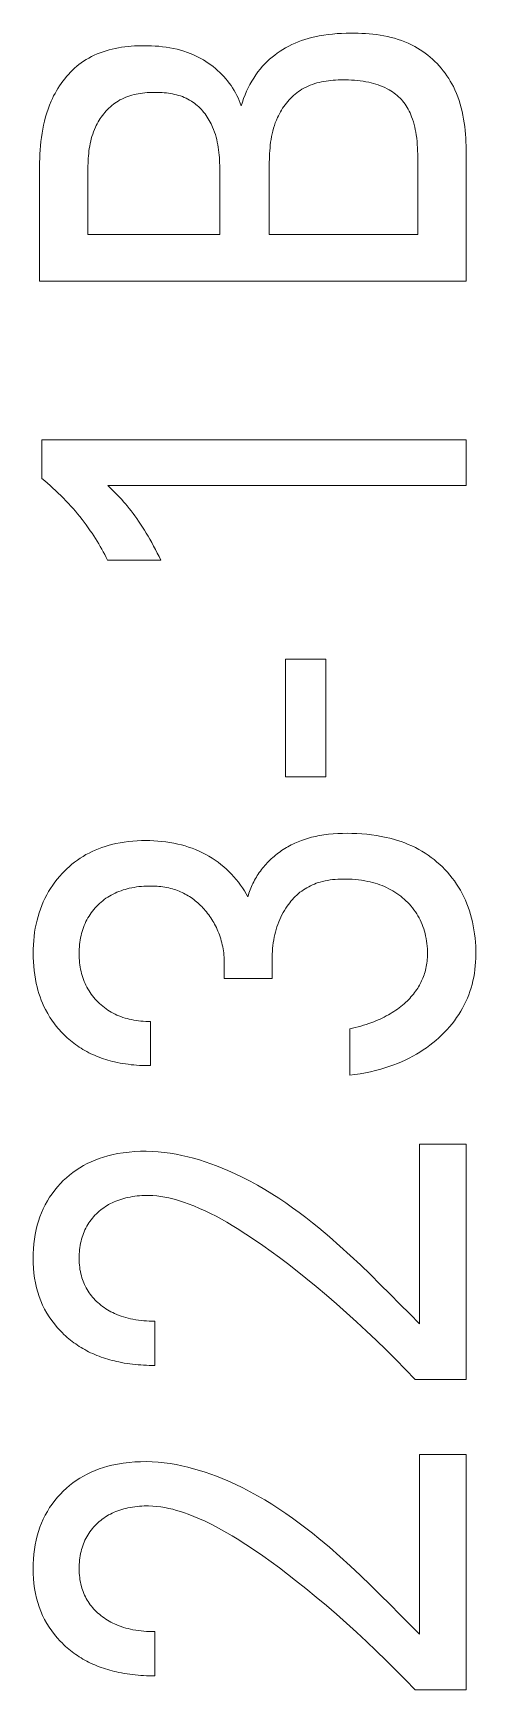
# Model space of a CAD drawing. Header units: millimetres. Extents: x 0 to 420, y 0 to 297.
# Drawn here: x 179.24 to 180.9, y 138.84 to 145.05 of the extents above; entities that cross this region are included whole.
import ezdxf

# ---------------------------------------------------------------- set-up
doc = ezdxf.new("R2010")
doc.units = ezdxf.units.MM
doc.layers.add('eProC - L2', color=41, linetype='Continuous', lineweight=20)

msp = doc.modelspace()

# ---------------------------------------------------------------- linework, layer by layer
at = {"layer": 'eProC - L2', "linetype": 'Continuous'}
for p, q in [((180.8639, 144.6038), (180.8639, 144.1239)), ((180.1257, 144.5603), (180.1257, 144.299)), ((180.6825, 144.299), (180.6825, 144.5884)), ((179.2639, 144.1239), (179.2639, 144.5385)), ((179.4453, 144.5385), (179.4453, 144.299)), ((179.9397, 144.299), (179.9397, 144.5385)), ((179.4453, 144.299), (179.9397, 144.299)), ((180.1257, 144.299), (180.6825, 144.299)), ((180.8639, 144.1239), (179.2639, 144.1239)), ((179.273, 143.3837), (179.273, 143.5288)), ((179.273, 143.5288), (180.8639, 143.5288)), ((180.8639, 143.5288), (180.8639, 143.3574)), ((180.8639, 143.3574), (179.5202, 143.3574)), ((179.7186, 143.0771), (179.519, 143.0771)), ((180.1869, 142.2642), (180.1869, 142.7051)), ((180.1869, 142.7051), (180.3377, 142.7051)), ((180.3377, 142.7051), (180.3377, 142.2642)), ((180.3377, 142.2642), (180.1869, 142.2642)), ((179.9567, 141.5068), (179.9567, 141.5639)), ((180.1359, 141.5766), (180.1359, 141.5068)), ((180.1359, 141.5068), (179.9567, 141.5068)), ((179.68, 141.3462), (179.68, 141.1802)), ((180.4273, 141.1439), (180.4273, 141.319)), ((180.6893, 140.2113), (180.6893, 140.8854)), ((180.6893, 140.8854), (180.8639, 140.8854)), ((180.8639, 140.8854), (180.8639, 140.0027)), ((179.6959, 140.2213), (179.6959, 140.0553)), ((180.8639, 140.0027), (180.6722, 140.0027)), ((180.6893, 139.0466), (180.6893, 139.7206)), ((180.6893, 139.7206), (180.8639, 139.7206)), ((180.8639, 139.7206), (180.8639, 138.8379)), ((179.6959, 139.0565), (179.6959, 138.8905)), ((180.8639, 138.8379), (180.6722, 138.8379))]:
    msp.add_line(p, q, dxfattribs=at)
for points in [[(180.8639, 144.6038), (180.8638, 144.618), (180.8635, 144.6323), (180.863, 144.6466), (180.8623, 144.6609), (180.8613, 144.6752), (180.86, 144.6895), (180.8585, 144.7038), (180.8566, 144.7181), (180.8544, 144.7322), (180.8518, 144.7463), (180.8489, 144.7603), (180.8455, 144.7742), (180.8417, 144.788), (180.8375, 144.8016), (180.8328, 144.8151), (180.8276, 144.8283), (180.822, 144.8414), (180.8158, 144.8543), (180.8103, 144.8646), (180.8045, 144.8748), (180.7983, 144.8848), (180.7918, 144.8946), (180.7849, 144.9042), (180.7778, 144.9136), (180.7704, 144.9227), (180.7626, 144.9316), (180.7546, 144.9403), (180.7463, 144.9487), (180.7377, 144.9568), (180.7289, 144.9646), (180.7199, 144.9721), (180.7106, 144.9793), (180.7011, 144.9861), (180.6914, 144.9926), (180.6815, 144.9988), (180.6714, 145.0046), (180.6592, 145.0109), (180.6469, 145.0167), (180.6343, 145.0221), (180.6215, 145.0269), (180.6085, 145.0313), (180.5954, 145.0353), (180.5821, 145.0388), (180.5687, 145.0419), (180.5551, 145.0446), (180.5415, 145.047), (180.5278, 145.049), (180.514, 145.0507), (180.5001, 145.052), (180.4862, 145.0531), (180.4724, 145.0539), (180.4585, 145.0544), (180.4446, 145.0546), (180.4307, 145.0547), (180.4137, 145.0544), (180.3968, 145.0538), (180.3799, 145.0528), (180.3631, 145.0514), (180.3464, 145.0495), (180.3298, 145.0472), (180.3132, 145.0443), (180.2968, 145.0409), (180.2841, 145.0378), (180.2714, 145.0344), (180.2589, 145.0306), (180.2465, 145.0264), (180.2342, 145.0218), (180.222, 145.0168), (180.2101, 145.0115), (180.1983, 145.0057), (180.1868, 144.9994), (180.1762, 144.9932), (180.1658, 144.9865), (180.1557, 144.9795), (180.1458, 144.9722), (180.1362, 144.9645), (180.1268, 144.9564), (180.1178, 144.9481), (180.1091, 144.9394), (180.1007, 144.9304), (180.0917, 144.9198), (180.083, 144.9089), (180.0748, 144.8976), (180.0671, 144.886), (180.0597, 144.874), (180.0528, 144.8617), (180.0463, 144.8492), (180.0403, 144.8364), (180.0345, 144.823), (180.0293, 144.8094), (180.0245, 144.7956), (180.0202, 144.7816)], [(180.0202, 144.7816), (180.0167, 144.7917), (180.0129, 144.8016), (180.0086, 144.8114), (180.004, 144.821), (179.999, 144.8305), (179.9936, 144.8398), (179.988, 144.849), (179.982, 144.8579), (179.9757, 144.8667), (179.9691, 144.8752), (179.9622, 144.8836), (179.955, 144.8916), (179.9476, 144.8995), (179.94, 144.9071), (179.9318, 144.9147), (179.9234, 144.922), (179.9148, 144.929), (179.906, 144.9357), (179.8969, 144.9421), (179.8877, 144.9482), (179.8783, 144.954), (179.8687, 144.9595), (179.8589, 144.9647), (179.849, 144.9696), (179.839, 144.9742), (179.8289, 144.9785), (179.8186, 144.9824), (179.8057, 144.9868), (179.7927, 144.9908), (179.7795, 144.9943), (179.7661, 144.9973), (179.7527, 144.9999), (179.7392, 145.002), (179.7255, 145.0038), (179.7118, 145.0052), (179.698, 145.0063), (179.6841, 145.007), (179.6702, 145.0074), (179.6562, 145.0075), (179.6442, 145.0073), (179.6321, 145.007), (179.62, 145.0064), (179.6079, 145.0056), (179.5958, 145.0045), (179.5838, 145.0031), (179.5719, 145.0015), (179.56, 144.9995), (179.5482, 144.9973), (179.5365, 144.9947), (179.5249, 144.9918), (179.5135, 144.9886), (179.5022, 144.985), (179.491, 144.9811), (179.4801, 144.9767), (179.4693, 144.972), (179.4587, 144.9669), (179.4484, 144.9613), (179.4383, 144.9554), (179.4293, 144.9496), (179.4205, 144.9434), (179.4119, 144.9369), (179.4036, 144.9301), (179.3955, 144.923), (179.3876, 144.9155), (179.3799, 144.9078), (179.3725, 144.8999), (179.3653, 144.8917), (179.3583, 144.8832), (179.3516, 144.8746), (179.3452, 144.8657), (179.339, 144.8566), (179.3331, 144.8474), (179.3274, 144.838), (179.322, 144.8284), (179.3169, 144.8188), (179.312, 144.8089), (179.3075, 144.799), (179.3014, 144.7845), (179.2958, 144.7698), (179.2909, 144.755), (179.2864, 144.74), (179.2824, 144.7249), (179.2789, 144.7097), (179.2759, 144.6943), (179.2733, 144.6789), (179.271, 144.6634), (179.2691, 144.6478), (179.2676, 144.6322), (179.2663, 144.6166), (179.2654, 144.6009), (179.2647, 144.5853), (179.2642, 144.5697), (179.264, 144.5541), (179.2639, 144.5385)], [(180.1257, 144.5603), (180.1257, 144.5709), (180.1259, 144.5815), (180.1263, 144.5922), (180.1268, 144.6028), (180.1274, 144.6135), (180.1283, 144.6242), (180.1294, 144.6348), (180.1307, 144.6454), (180.1323, 144.656), (180.1342, 144.6665), (180.1363, 144.6769), (180.1388, 144.6873), (180.1416, 144.6976), (180.1447, 144.7078), (180.1482, 144.7179), (180.152, 144.7278), (180.1563, 144.7377), (180.1597, 144.7448), (180.1633, 144.7519), (180.1672, 144.7589), (180.1712, 144.7657), (180.1755, 144.7725), (180.18, 144.7791), (180.1847, 144.7856), (180.1895, 144.7919), (180.1946, 144.7981), (180.1998, 144.804), (180.2053, 144.8098), (180.2109, 144.8154), (180.2167, 144.8208), (180.2227, 144.8259), (180.2288, 144.8309), (180.2351, 144.8355), (180.2415, 144.8399), (180.2482, 144.8441), (180.2557, 144.8484), (180.2635, 144.8524), (180.2714, 144.856), (180.2794, 144.8594), (180.2876, 144.8624), (180.296, 144.8652), (180.3044, 144.8676), (180.3129, 144.8698), (180.3216, 144.8718), (180.3303, 144.8735), (180.339, 144.8749), (180.3479, 144.8762), (180.3567, 144.8772), (180.3656, 144.878), (180.3745, 144.8787), (180.3835, 144.8791), (180.3924, 144.8794), (180.4012, 144.8796), (180.4123, 144.8796), (180.4232, 144.8793), (180.4342, 144.8788), (180.445, 144.8781), (180.4559, 144.8771), (180.4667, 144.8758), (180.4774, 144.8742), (180.4881, 144.8723), (180.4988, 144.8701), (180.5076, 144.868), (180.5164, 144.8657), (180.5251, 144.8632), (180.5337, 144.8603), (180.5423, 144.8572), (180.5507, 144.8538), (180.559, 144.8501), (180.5671, 144.8461), (180.5751, 144.8417), (180.5814, 144.8379), (180.5875, 144.8339), (180.5935, 144.8297), (180.5994, 144.8253), (180.605, 144.8206), (180.6105, 144.8158), (180.6158, 144.8107), (180.6209, 144.8054), (180.6257, 144.8), (180.6303, 144.7943), (180.6348, 144.7882), (180.639, 144.7819), (180.643, 144.7755), (180.6467, 144.7689), (180.6502, 144.7621), (180.6534, 144.7552), (180.6565, 144.7482), (180.6593, 144.7412), (180.6627, 144.7316), (180.6658, 144.722), (180.6685, 144.7122), (180.671, 144.7024), (180.6731, 144.6925), (180.675, 144.6825), (180.6767, 144.6725), (180.6783, 144.6606), (180.6797, 144.6486), (180.6807, 144.6366), (180.6815, 144.6245), (180.682, 144.6125), (180.6824, 144.6004), (180.6825, 144.5884)], [(179.4453, 144.5385), (179.4454, 144.5477), (179.4455, 144.557), (179.4458, 144.5662), (179.4462, 144.5755), (179.4467, 144.5848), (179.4474, 144.5941), (179.4483, 144.6033), (179.4494, 144.6126), (179.4507, 144.6218), (179.4522, 144.631), (179.4539, 144.6401), (179.4559, 144.6491), (179.4581, 144.6581), (179.4606, 144.667), (179.4634, 144.6759), (179.4665, 144.6846), (179.4699, 144.6932), (179.4737, 144.7018), (179.4768, 144.7084), (179.4802, 144.7149), (179.4838, 144.7213), (179.4876, 144.7276), (179.4915, 144.7338), (179.4957, 144.7399), (179.5, 144.7458), (179.5046, 144.7516), (179.5093, 144.7573), (179.5141, 144.7628), (179.5192, 144.7681), (179.5244, 144.7733), (179.5297, 144.7782), (179.5352, 144.783), (179.5409, 144.7875), (179.5467, 144.7918), (179.5526, 144.7959), (179.5587, 144.7997), (179.5657, 144.8038), (179.5728, 144.8075), (179.5801, 144.8109), (179.5875, 144.814), (179.595, 144.8169), (179.6027, 144.8194), (179.6104, 144.8218), (179.6183, 144.8238), (179.6262, 144.8256), (179.6343, 144.8272), (179.6424, 144.8286), (179.6505, 144.8297), (179.6588, 144.8306), (179.6671, 144.8314), (179.6754, 144.8319), (179.6837, 144.8322), (179.6921, 144.8324), (179.7005, 144.8324), (179.7083, 144.8323), (179.7162, 144.832), (179.7241, 144.8315), (179.7319, 144.8309), (179.7397, 144.8301), (179.7474, 144.8291), (179.7551, 144.828), (179.7628, 144.8266), (179.7703, 144.825), (179.7778, 144.8232), (179.7852, 144.8212), (179.7924, 144.8189), (179.7996, 144.8164), (179.8066, 144.8136), (179.8135, 144.8106), (179.8203, 144.8072), (179.8269, 144.8036), (179.8334, 144.7997), (179.8392, 144.7959), (179.8448, 144.7918), (179.8504, 144.7874), (179.8557, 144.7829), (179.8609, 144.7781), (179.866, 144.7731), (179.8708, 144.768), (179.8756, 144.7626), (179.8801, 144.7571), (179.8845, 144.7514), (179.8887, 144.7456), (179.8927, 144.7397), (179.8966, 144.7336), (179.9003, 144.7274), (179.9038, 144.7211), (179.9071, 144.7147), (179.9102, 144.7083), (179.9131, 144.7018), (179.9169, 144.6926), (179.9203, 144.6834), (179.9233, 144.6741), (179.926, 144.6647), (179.9285, 144.6552), (179.9306, 144.6456), (179.9325, 144.636), (179.9341, 144.6264), (179.9354, 144.6167), (179.9366, 144.6069), (179.9375, 144.5972), (179.9383, 144.5874), (179.9388, 144.5776), (179.9392, 144.5678), (179.9395, 144.558), (179.9397, 144.5482), (179.9397, 144.5385)], [(179.273, 143.3837), (179.2834, 143.3749), (179.2938, 143.366), (179.3041, 143.357), (179.3142, 143.3478), (179.3242, 143.3385), (179.3341, 143.329), (179.3439, 143.3195), (179.3535, 143.3098), (179.363, 143.2999), (179.3724, 143.2899), (179.3812, 143.2802), (179.3899, 143.2704), (179.3985, 143.2605), (179.4069, 143.2505), (179.4152, 143.2403), (179.4233, 143.23), (179.4313, 143.2196), (179.4392, 143.2091), (179.4469, 143.1985), (179.4544, 143.1877), (179.4609, 143.1781), (179.4674, 143.1683), (179.4737, 143.1585), (179.4798, 143.1486), (179.4859, 143.1386), (179.4918, 143.1286), (179.4975, 143.1184), (179.5031, 143.1082), (179.5086, 143.0979), (179.5139, 143.0875), (179.519, 143.0771)], [(179.7186, 143.0771), (179.712, 143.0903), (179.7054, 143.1035), (179.6986, 143.1167), (179.6917, 143.1297), (179.6846, 143.1428), (179.6774, 143.1557), (179.6708, 143.1672), (179.664, 143.1786), (179.6571, 143.19), (179.6501, 143.2012), (179.6428, 143.2124), (179.6354, 143.2234), (179.6287, 143.2332), (179.6218, 143.2428), (179.6147, 143.2523), (179.6076, 143.2618), (179.6002, 143.2711), (179.5927, 143.2803), (179.586, 143.2883), (179.5791, 143.2963), (179.5721, 143.3041), (179.5641, 143.3128), (179.5561, 143.3214), (179.5479, 143.3298), (179.5341, 143.3437), (179.5202, 143.3574)], [(180.0452, 141.8143), (180.0389, 141.8255), (180.0323, 141.8365), (180.0253, 141.8473), (180.0178, 141.8579), (180.01, 141.8683), (180.0018, 141.8784), (179.9932, 141.8885), (179.9842, 141.8982), (179.9749, 141.9077), (179.965, 141.9171), (179.9547, 141.9262), (179.9442, 141.9349), (179.9333, 141.9433), (179.9222, 141.9513), (179.9108, 141.9588), (179.8991, 141.966), (179.8872, 141.9727), (179.8748, 141.9792), (179.8622, 141.9851), (179.8493, 141.9907), (179.8363, 141.9957), (179.8232, 142.0004), (179.8098, 142.0046), (179.7964, 142.0084), (179.7829, 142.0117), (179.768, 142.0149), (179.753, 142.0176), (179.7379, 142.0199), (179.7228, 142.0217), (179.7076, 142.0231), (179.6924, 142.024), (179.6772, 142.0246), (179.6619, 142.0248), (179.6458, 142.0245), (179.6297, 142.0239), (179.6137, 142.0228), (179.5976, 142.0213), (179.5817, 142.0193), (179.5658, 142.0167), (179.5501, 142.0136), (179.5344, 142.0099), (179.5219, 142.0066), (179.5095, 142.0028), (179.4972, 141.9987), (179.4851, 141.9941), (179.4731, 141.9892), (179.4613, 141.9839), (179.4496, 141.9781), (179.4382, 141.972), (179.427, 141.9655), (179.4163, 141.9587), (179.4058, 141.9514), (179.3955, 141.9439), (179.3855, 141.9359), (179.3758, 141.9276), (179.3664, 141.919), (179.3572, 141.9101), (179.3484, 141.9009), (179.3399, 141.8914), (179.3306, 141.8804), (179.3218, 141.8691), (179.3135, 141.8574), (179.3055, 141.8455), (179.298, 141.8333), (179.291, 141.8208), (179.2844, 141.808), (179.2782, 141.7948), (179.2725, 141.7814), (179.2673, 141.7677), (179.2625, 141.7539), (179.2583, 141.7399), (179.2545, 141.7258), (179.2512, 141.7116), (179.2481, 141.6961), (179.2456, 141.6806), (179.2436, 141.665), (179.242, 141.6493), (179.2409, 141.6335), (179.2403, 141.6178), (179.2401, 141.602), (179.2403, 141.5857), (179.2409, 141.5694), (179.242, 141.5532), (179.2436, 141.5369), (179.2458, 141.5208), (179.2484, 141.5047), (179.2517, 141.4887), (179.2547, 141.476), (179.258, 141.4634), (179.2618, 141.4509), (179.2659, 141.4386), (179.2704, 141.4263), (179.2754, 141.4143), (179.2807, 141.4024), (179.2864, 141.3907), (179.2945, 141.3759)], [(180.3305, 142.0462), (180.3227, 142.0451), (180.315, 142.0438), (180.3073, 142.0423), (180.2996, 142.0407), (180.2919, 142.039), (180.2843, 142.0372), (180.2767, 142.0352), (180.2691, 142.033), (180.2616, 142.0307), (180.2542, 142.0282), (180.2468, 142.0256), (180.2402, 142.0231), (180.2337, 142.0204), (180.2272, 142.0177), (180.2208, 142.0148), (180.2144, 142.0117), (180.2081, 142.0086), (180.2019, 142.0053), (180.1957, 142.0019), (180.1896, 141.9983), (180.1836, 141.9947), (180.1776, 141.9909), (180.1717, 141.987), (180.1659, 141.9829), (180.1602, 141.9788), (180.1546, 141.9745), (180.1491, 141.9701), (180.1436, 141.9656), (180.1383, 141.9609), (180.133, 141.9562), (180.1278, 141.9513), (180.1228, 141.9463), (180.1181, 141.9415), (180.1135, 141.9365), (180.109, 141.9315), (180.1046, 141.9263), (180.1003, 141.9211), (180.0961, 141.9158), (180.092, 141.9104), (180.0881, 141.9049), (180.0843, 141.8993), (180.0806, 141.8936), (180.077, 141.8879), (180.0736, 141.8821), (180.0702, 141.8762), (180.0671, 141.8703), (180.064, 141.8643), (180.0611, 141.8582), (180.0584, 141.8521), (180.0558, 141.8459), (180.0534, 141.8397), (180.0511, 141.8334), (180.0489, 141.8271), (180.047, 141.8207), (180.0452, 141.8143)], [(180.4273, 141.1439), (180.4469, 141.1465), (180.4664, 141.1496), (180.4858, 141.1532), (180.5052, 141.1573), (180.5244, 141.162), (180.5435, 141.1671), (180.5624, 141.1728), (180.5774, 141.1778), (180.5922, 141.1831), (180.6069, 141.1888), (180.6214, 141.1949), (180.6357, 141.2014), (180.6499, 141.2083), (180.6638, 141.2156), (180.6775, 141.2233), (180.6903, 141.2311), (180.7029, 141.2392), (180.7152, 141.2476), (180.7272, 141.2565), (180.739, 141.2657), (180.7505, 141.2752), (180.7617, 141.2851), (180.7726, 141.2954), (180.7827, 141.3055), (180.7924, 141.3159), (180.8019, 141.3265), (180.8109, 141.3375), (180.8197, 141.3487), (180.828, 141.3603), (180.836, 141.3721), (180.8435, 141.3842), (180.8503, 141.3961), (180.8567, 141.4082), (180.8627, 141.4205), (180.8683, 141.4331), (180.8734, 141.4458), (180.8781, 141.4587), (180.8823, 141.4717), (180.886, 141.4849), (180.8894, 141.4987), (180.8922, 141.5126), (180.8946, 141.5266), (180.8966, 141.5407), (180.8981, 141.5548), (180.8992, 141.569), (180.8999, 141.5832), (180.9002, 141.5975), (180.9001, 141.6129), (180.8996, 141.6284), (180.8987, 141.6438), (180.8973, 141.6591), (180.8955, 141.6744), (180.8932, 141.6897), (180.8905, 141.7049), (180.8873, 141.7199), (180.884, 141.7337), (180.8802, 141.7473), (180.876, 141.7609), (180.8714, 141.7743), (180.8664, 141.7875), (180.861, 141.8006), (180.8551, 141.8134), (180.8488, 141.8261), (180.8421, 141.8382), (180.8351, 141.8501), (180.8276, 141.8618), (180.8198, 141.8732), (180.8115, 141.8843), (180.8029, 141.8952), (180.7939, 141.9057), (180.7845, 141.9159), (180.7748, 141.9257), (180.7648, 141.9353), (180.7544, 141.9444), (180.7437, 141.9532), (180.7328, 141.9617), (180.7215, 141.9697), (180.71, 141.9774), (180.6982, 141.9846), (180.6862, 141.9915), (180.6734, 141.9983), (180.6602, 142.0046), (180.6469, 142.0104), (180.6334, 142.0159), (180.6198, 142.0209), (180.6059, 142.0255), (180.592, 142.0297), (180.5779, 142.0334), (180.5638, 142.0368), (180.5457, 142.0406), (180.5275, 142.0438), (180.5092, 142.0464), (180.4909, 142.0485), (180.4725, 142.0501), (180.454, 142.0512), (180.4356, 142.0518), (180.4171, 142.052), (180.3997, 142.0517), (180.3823, 142.0511), (180.365, 142.05), (180.3477, 142.0484), (180.3305, 142.0462)], [(180.1359, 141.5766), (180.136, 141.5875), (180.1364, 141.5983), (180.137, 141.6092), (180.1379, 141.62), (180.139, 141.6308), (180.1405, 141.6416), (180.1422, 141.6523), (180.1441, 141.6622), (180.1462, 141.6719), (180.1486, 141.6817), (180.1513, 141.6913), (180.1543, 141.7009), (180.1575, 141.7104), (180.1611, 141.7197), (180.1648, 141.7286), (180.1687, 141.7374), (180.1729, 141.746), (180.1774, 141.7544), (180.1822, 141.7628), (180.1872, 141.7709), (180.1926, 141.7789), (180.1972, 141.7853), (180.202, 141.7916), (180.2069, 141.7977), (180.2121, 141.8036), (180.2175, 141.8094), (180.223, 141.815), (180.2287, 141.8204), (180.2347, 141.8256), (180.2407, 141.8306), (180.247, 141.8354), (180.2534, 141.8398), (180.2599, 141.844), (180.2666, 141.848), (180.2734, 141.8518), (180.2803, 141.8553), (180.2874, 141.8586), (180.2945, 141.8616), (180.3018, 141.8644), (180.3092, 141.8669), (180.3166, 141.8692), (180.3257, 141.8717), (180.335, 141.8738), (180.3443, 141.8756), (180.3537, 141.8771), (180.3632, 141.8783), (180.3727, 141.8792), (180.3822, 141.8799), (180.3917, 141.8803), (180.4012, 141.8805), (180.4131, 141.8805), (180.4249, 141.8802), (180.4367, 141.8795), (180.4484, 141.8786), (180.4602, 141.8773), (180.4719, 141.8757), (180.4835, 141.8737), (180.4951, 141.8714), (180.5042, 141.8694), (180.5132, 141.8671), (180.5222, 141.8646), (180.5311, 141.8619), (180.5399, 141.8589), (180.5486, 141.8556), (180.5572, 141.8521), (180.5657, 141.8483), (180.5741, 141.8442), (180.5818, 141.8401), (180.5894, 141.8358), (180.5969, 141.8312), (180.6042, 141.8264), (180.6113, 141.8213), (180.6183, 141.816), (180.6251, 141.8105), (180.6318, 141.8048), (180.6382, 141.7989), (180.6447, 141.7926), (180.6509, 141.786), (180.6569, 141.7793), (180.6626, 141.7724), (180.6681, 141.7653), (180.6733, 141.758), (180.6783, 141.7505), (180.683, 141.7428), (180.6873, 141.735), (180.6914, 141.727), (180.6952, 141.7188), (180.6987, 141.7105), (180.7019, 141.7021), (180.7048, 141.6936), (180.7074, 141.685), (180.7098, 141.6763), (180.712, 141.6668), (180.7139, 141.6573), (180.7155, 141.6477), (180.7168, 141.6381), (180.7177, 141.6284), (180.7184, 141.6187), (180.7187, 141.609), (180.7187, 141.5993)], [(179.68, 141.3462), (179.6711, 141.3462), (179.6622, 141.3465), (179.6532, 141.347), (179.6443, 141.3477), (179.6354, 141.3486), (179.6265, 141.3498), (179.6177, 141.3512), (179.6089, 141.3529), (179.6002, 141.3549), (179.5924, 141.3568), (179.5846, 141.359), (179.5769, 141.3614), (179.5693, 141.3641), (179.5618, 141.367), (179.5544, 141.3701), (179.5471, 141.3734), (179.5399, 141.377), (179.5329, 141.3809), (179.5262, 141.3848), (179.5197, 141.389), (179.5133, 141.3935), (179.507, 141.3981), (179.5009, 141.4029), (179.495, 141.408), (179.4892, 141.4132), (179.4836, 141.4186), (179.4782, 141.4242), (179.4729, 141.43), (179.4678, 141.436), (179.4629, 141.4421), (179.4582, 141.4483), (179.4538, 141.4547), (179.4495, 141.4613), (179.4455, 141.468), (179.4417, 141.4748), (179.4381, 141.4818), (179.4347, 141.4889), (179.4316, 141.4961), (179.4288, 141.5034), (179.4262, 141.5108), (179.4238, 141.5183), (179.4216, 141.5259), (179.4197, 141.5335), (179.418, 141.5417), (179.4165, 141.55), (179.4152, 141.5583), (179.4142, 141.5666), (179.4134, 141.575), (179.4129, 141.5834), (179.4125, 141.5918), (179.4124, 141.6002), (179.4125, 141.6088), (179.4128, 141.6174), (179.4134, 141.6259), (179.4141, 141.6345), (179.4152, 141.643), (179.4164, 141.6515), (179.4179, 141.6599), (179.4197, 141.6683), (179.4216, 141.676), (179.4238, 141.6837), (179.4261, 141.6912), (179.4288, 141.6987), (179.4316, 141.7061), (179.4347, 141.7134), (179.4381, 141.7206), (179.4417, 141.7276), (179.4455, 141.7344), (179.4495, 141.7411), (179.4537, 141.7476), (179.4582, 141.754), (179.4629, 141.7603), (179.4678, 141.7663), (179.4729, 141.7723), (179.4782, 141.778), (179.4836, 141.7835), (179.4892, 141.7888), (179.4949, 141.7939), (179.5008, 141.7989), (179.5069, 141.8036), (179.5131, 141.8081), (179.5195, 141.8124), (179.526, 141.8165), (179.5326, 141.8203), (179.5398, 141.8241), (179.547, 141.8277), (179.5544, 141.831), (179.5619, 141.834), (179.5695, 141.8368), (179.5772, 141.8394), (179.585, 141.8417), (179.5928, 141.8438), (179.6007, 141.8457), (179.6096, 141.8477), (179.6186, 141.8493), (179.6277, 141.8507), (179.6367, 141.8519), (179.6458, 141.8528), (179.6549, 141.8535), (179.6641, 141.8539), (179.6732, 141.8542), (179.6823, 141.8542)], [(179.6823, 141.8542), (179.6897, 141.8541), (179.6971, 141.8538), (179.7045, 141.8533), (179.7119, 141.8527), (179.7192, 141.852), (179.7266, 141.851), (179.7339, 141.8499), (179.7412, 141.8486), (179.7485, 141.8471), (179.7557, 141.8454), (179.7628, 141.8434), (179.7689, 141.8416), (179.775, 141.8396), (179.781, 141.8374), (179.787, 141.8351), (179.7929, 141.8326), (179.7987, 141.83), (179.8044, 141.8272), (179.8101, 141.8243), (179.8157, 141.8212), (179.8212, 141.818), (179.8267, 141.8146), (179.832, 141.8111), (179.8374, 141.8073), (179.8427, 141.8033), (179.8479, 141.7993), (179.853, 141.7951), (179.858, 141.7907), (179.8629, 141.7862), (179.8676, 141.7817), (179.8723, 141.777), (179.8768, 141.7722), (179.8813, 141.7672), (179.8856, 141.7622), (179.8898, 141.7571), (179.8941, 141.7517), (179.8983, 141.7461), (179.9024, 141.7405), (179.9063, 141.7347), (179.9101, 141.7289), (179.9138, 141.723), (179.9173, 141.717), (179.9207, 141.7109), (179.9239, 141.7048), (179.927, 141.6986), (179.9302, 141.6917), (179.9332, 141.6847), (179.9361, 141.6777), (179.9387, 141.6706), (179.9412, 141.6634), (179.9435, 141.6562), (179.9456, 141.6489), (179.9476, 141.6416), (179.9493, 141.6342), (179.9509, 141.6265), (179.9523, 141.6187), (179.9535, 141.6109), (179.9545, 141.6031), (179.9553, 141.5953), (179.9559, 141.5875), (179.9564, 141.5796), (179.9566, 141.5718), (179.9567, 141.5639)], [(180.7187, 141.5993), (180.7186, 141.5925), (180.7183, 141.5857), (180.7178, 141.5789), (180.7172, 141.5721), (180.7164, 141.5653), (180.7154, 141.5586), (180.7143, 141.5519), (180.7129, 141.5452), (180.7114, 141.5386), (180.7097, 141.532), (180.708, 141.5262), (180.7061, 141.5204), (180.704, 141.5147), (180.7018, 141.5091), (180.6995, 141.5035), (180.697, 141.498), (180.6944, 141.4925), (180.6916, 141.4872), (180.6887, 141.4819), (180.6856, 141.4766), (180.6825, 141.4715), (180.6786, 141.4656), (180.6745, 141.4598), (180.6704, 141.4542), (180.666, 141.4486), (180.6615, 141.4432), (180.6569, 141.4379), (180.6521, 141.4327), (180.6472, 141.4277), (180.6422, 141.4227), (180.6371, 141.4179), (180.6312, 141.4125), (180.6251, 141.4073), (180.6189, 141.4022), (180.6126, 141.3973), (180.6062, 141.3926), (180.5997, 141.388), (180.5931, 141.3835), (180.5863, 141.3792), (180.5795, 141.375), (180.5721, 141.3707), (180.5645, 141.3666), (180.5569, 141.3626), (180.5492, 141.3588), (180.5414, 141.3551), (180.5336, 141.3516), (180.5256, 141.3483), (180.5176, 141.3451), (180.5096, 141.3421), (180.4995, 141.3385), (180.4894, 141.3351), (180.4791, 141.332), (180.4689, 141.329), (180.4585, 141.3262), (180.4482, 141.3236), (180.4378, 141.3212), (180.4273, 141.319)], [(179.2945, 141.3759), (179.2988, 141.3687), (179.3032, 141.3615), (179.3078, 141.3545), (179.3126, 141.3475), (179.3175, 141.3406), (179.3226, 141.3339), (179.3278, 141.3273), (179.3332, 141.3208), (179.3387, 141.3144), (179.3444, 141.3081), (179.35, 141.3021), (179.3558, 141.2963), (179.3616, 141.2906), (179.3676, 141.285), (179.3737, 141.2796), (179.3799, 141.2743), (179.3863, 141.2691), (179.3927, 141.2641), (179.3993, 141.2592), (179.406, 141.2544), (179.4127, 141.2499), (179.4196, 141.2454), (179.4265, 141.2412), (179.4336, 141.237), (179.4411, 141.2329), (179.4487, 141.2289), (179.4564, 141.2251), (179.4642, 141.2215), (179.472, 141.2181), (179.4799, 141.2148), (179.4879, 141.2117), (179.496, 141.2088), (179.5041, 141.206), (179.5123, 141.2034), (179.5205, 141.2009), (179.5288, 141.1986), (179.5371, 141.1964), (179.5455, 141.1944), (179.5557, 141.1921), (179.5659, 141.1901), (179.5762, 141.1883), (179.5865, 141.1866), (179.5968, 141.1852), (179.6072, 141.1839), (179.6176, 141.1829), (179.628, 141.182), (179.6384, 141.1813), (179.6488, 141.1808), (179.6592, 141.1804), (179.6696, 141.1802), (179.68, 141.1802)], [(180.6893, 140.2113), (180.6525, 140.2484), (180.6157, 140.2855), (180.5789, 140.3226), (180.542, 140.3595), (180.5047, 140.3961), (180.4672, 140.4323), (180.4291, 140.468), (180.3905, 140.5032), (180.3513, 140.5376), (180.3113, 140.5712), (180.2871, 140.5908), (180.2625, 140.61), (180.2377, 140.6288), (180.2125, 140.6471), (180.187, 140.665), (180.1611, 140.6824), (180.1349, 140.6993), (180.1083, 140.7155), (180.0814, 140.7312), (180.054, 140.7462), (180.0263, 140.7606), (179.9981, 140.7742), (179.9696, 140.7871), (179.9487, 140.7959), (179.9277, 140.8042), (179.9065, 140.8121), (179.885, 140.8195), (179.8635, 140.8264), (179.8417, 140.8327), (179.8199, 140.8384), (179.7979, 140.8435), (179.7758, 140.8479), (179.7536, 140.8516), (179.7313, 140.8546), (179.709, 140.8569), (179.6866, 140.8584), (179.6642, 140.8591), (179.6426, 140.8589), (179.621, 140.8579), (179.5995, 140.8562), (179.5781, 140.8535), (179.5568, 140.85), (179.5357, 140.8455), (179.5197, 140.8415), (179.5039, 140.837), (179.4882, 140.8318), (179.4728, 140.8261), (179.4577, 140.8197), (179.4428, 140.8127), (179.4283, 140.805), (179.4148, 140.7971), (179.4017, 140.7885), (179.3889, 140.7793), (179.3766, 140.7696), (179.3646, 140.7594), (179.3531, 140.7487), (179.3421, 140.7375), (179.3312, 140.7254), (179.3209, 140.7128), (179.3111, 140.6998), (179.3019, 140.6864), (179.2933, 140.6726), (179.2854, 140.6584), (179.2781, 140.6435), (179.2714, 140.6283), (179.2654, 140.6128), (179.2601, 140.597), (179.2554, 140.5811), (179.2514, 140.5649), (179.2478, 140.5472), (179.2449, 140.5294), (179.2427, 140.5114), (179.2412, 140.4934), (179.2403, 140.4753), (179.2401, 140.4572), (179.2404, 140.4386), (179.2414, 140.4201), (179.2431, 140.4016), (179.2456, 140.3832), (179.2488, 140.3649), (179.2529, 140.3468), (179.2575, 140.3302), (179.2628, 140.3139), (179.2688, 140.2978), (179.2756, 140.282), (179.2832, 140.2666), (179.2915, 140.2516), (179.3002, 140.2375), (179.3095, 140.2239), (179.3195, 140.2108), (179.33, 140.1981), (179.3411, 140.186)], [(179.6959, 140.2213), (179.6857, 140.2214), (179.6755, 140.2217), (179.6652, 140.2223), (179.655, 140.223), (179.6448, 140.224), (179.6346, 140.2252), (179.6245, 140.2267), (179.6144, 140.2285), (179.6055, 140.2303), (179.5967, 140.2324), (179.5879, 140.2347), (179.5791, 140.2373), (179.5705, 140.2401), (179.562, 140.2431), (179.5535, 140.2465), (179.5452, 140.2501), (179.5385, 140.2534), (179.5318, 140.2568), (179.5252, 140.2604), (179.5188, 140.2642), (179.5124, 140.2682), (179.5062, 140.2724), (179.5001, 140.2768), (179.4942, 140.2814), (179.4884, 140.2862), (179.4831, 140.2909), (179.4778, 140.2957), (179.4728, 140.3007), (179.4679, 140.3059), (179.4632, 140.3112), (179.4587, 140.3167), (179.4543, 140.3223), (179.4501, 140.3281), (179.4462, 140.334), (179.4425, 140.3399), (179.4391, 140.346), (179.4358, 140.3521), (179.4328, 140.3584), (179.43, 140.3647), (179.4274, 140.3712), (179.425, 140.3777), (179.4228, 140.3843), (179.4209, 140.391), (179.4188, 140.3991), (179.4171, 140.4073), (179.4156, 140.4155), (179.4145, 140.4238), (179.4136, 140.4321), (179.413, 140.4404), (179.4126, 140.4488), (179.4124, 140.4572), (179.4125, 140.4653), (179.4128, 140.4735), (179.4133, 140.4816), (179.4141, 140.4897), (179.4151, 140.4977), (179.4163, 140.5058), (179.4178, 140.5138), (179.4196, 140.5217), (179.4215, 140.5289), (179.4236, 140.5361), (179.4259, 140.5432), (179.4285, 140.5503), (179.4313, 140.5572), (179.4343, 140.564), (179.4376, 140.5707), (179.4412, 140.5773), (179.4449, 140.5837), (179.4489, 140.5899), (179.453, 140.596), (179.4575, 140.602), (179.4621, 140.6077), (179.4669, 140.6134), (179.4719, 140.6188), (179.4771, 140.6241), (179.4823, 140.6291), (179.4877, 140.6339), (179.4933, 140.6386), (179.499, 140.6431), (179.5049, 140.6473), (179.5109, 140.6514), (179.517, 140.6553), (179.5232, 140.6589), (179.5296, 140.6624), (179.5365, 140.6658), (179.5435, 140.669), (179.5506, 140.672), (179.5579, 140.6748), (179.5652, 140.6773), (179.5725, 140.6796), (179.58, 140.6817), (179.5875, 140.6836), (179.595, 140.6854), (179.6036, 140.6871), (179.6122, 140.6887), (179.6209, 140.69), (179.6296, 140.6911), (179.6383, 140.6919), (179.647, 140.6925), (179.6558, 140.6929), (179.6645, 140.6931), (179.6732, 140.693)], [(179.6732, 140.693), (179.6884, 140.6924), (179.7035, 140.6911), (179.7186, 140.6892), (179.7336, 140.6867), (179.7485, 140.6837), (179.7633, 140.6802), (179.7781, 140.6762), (179.7927, 140.6719), (179.8073, 140.6671), (179.8217, 140.662), (179.8431, 140.6537), (179.8643, 140.6448), (179.8851, 140.6353), (179.9057, 140.6253), (179.9261, 140.6148), (179.9462, 140.6038), (179.9661, 140.5925), (179.9858, 140.5808), (180.0054, 140.5689), (180.0378, 140.5483), (180.0697, 140.5271), (180.1013, 140.5053), (180.1326, 140.4831), (180.1635, 140.4603), (180.194, 140.4372), (180.2243, 140.4136), (180.2632, 140.3826), (180.3017, 140.3511), (180.3398, 140.319), (180.3774, 140.2865), (180.4154, 140.253), (180.4529, 140.2189), (180.49, 140.1845), (180.5267, 140.1496), (180.5638, 140.1135), (180.6004, 140.077), (180.6365, 140.04), (180.6722, 140.0027)], [(179.3411, 140.186), (179.3483, 140.1786), (179.3557, 140.1714), (179.3617, 140.166), (179.3677, 140.1606), (179.3738, 140.1554), (179.3801, 140.1503), (179.3865, 140.1454), (179.3929, 140.1406), (179.3995, 140.1359), (179.4062, 140.1313), (179.4129, 140.1269), (179.4198, 140.1226), (179.4267, 140.1185), (179.4337, 140.1145), (179.4408, 140.1106), (179.448, 140.1069), (179.4557, 140.1031), (179.4635, 140.0995), (179.4713, 140.0961), (179.4792, 140.0928), (179.4872, 140.0897), (179.4953, 140.0867), (179.5034, 140.0839), (179.5115, 140.0812), (179.5197, 140.0787), (179.528, 140.0763), (179.5363, 140.0741), (179.5446, 140.072), (179.553, 140.07), (179.5614, 140.0682), (179.5716, 140.0662), (179.5818, 140.0643), (179.5921, 140.0627), (179.6024, 140.0612), (179.6128, 140.0599), (179.6231, 140.0588), (179.6335, 140.0578), (179.6439, 140.057), (179.6543, 140.0564), (179.6647, 140.0559), (179.6751, 140.0556), (179.6855, 140.0554), (179.6959, 140.0553)], [(180.6893, 139.0466), (180.6525, 139.0836), (180.6157, 139.1207), (180.5789, 139.1578), (180.542, 139.1947), (180.5047, 139.2313), (180.4672, 139.2675), (180.4291, 139.3032), (180.3905, 139.3384), (180.3513, 139.3728), (180.3113, 139.4064), (180.2871, 139.426), (180.2625, 139.4452), (180.2377, 139.464), (180.2125, 139.4823), (180.187, 139.5002), (180.1611, 139.5176), (180.1349, 139.5345), (180.1083, 139.5508), (180.0814, 139.5664), (180.054, 139.5814), (180.0263, 139.5958), (179.9981, 139.6094), (179.9696, 139.6223), (179.9487, 139.6311), (179.9277, 139.6395), (179.9065, 139.6473), (179.885, 139.6547), (179.8635, 139.6616), (179.8417, 139.6679), (179.8199, 139.6736), (179.7979, 139.6787), (179.7758, 139.6831), (179.7536, 139.6868), (179.7313, 139.6899), (179.709, 139.6921), (179.6866, 139.6936), (179.6642, 139.6943), (179.6426, 139.6941), (179.621, 139.6932), (179.5995, 139.6914), (179.5781, 139.6887), (179.5568, 139.6852), (179.5357, 139.6808), (179.5197, 139.6768), (179.5039, 139.6722), (179.4882, 139.6671), (179.4728, 139.6613), (179.4577, 139.6549), (179.4428, 139.6479), (179.4283, 139.6402), (179.4148, 139.6323), (179.4017, 139.6237), (179.3889, 139.6146), (179.3766, 139.6049), (179.3646, 139.5946), (179.3531, 139.5839), (179.3421, 139.5727), (179.3312, 139.5606), (179.3209, 139.548), (179.3111, 139.535), (179.3019, 139.5216), (179.2933, 139.5078), (179.2854, 139.4936), (179.2781, 139.4787), (179.2714, 139.4635), (179.2654, 139.448), (179.2601, 139.4322), (179.2554, 139.4163), (179.2514, 139.4001), (179.2478, 139.3824), (179.2449, 139.3646), (179.2427, 139.3466), (179.2412, 139.3286), (179.2403, 139.3105), (179.2401, 139.2924), (179.2404, 139.2738), (179.2414, 139.2553), (179.2431, 139.2368), (179.2456, 139.2184), (179.2488, 139.2001), (179.2529, 139.182), (179.2575, 139.1655), (179.2628, 139.1491), (179.2688, 139.133), (179.2756, 139.1172), (179.2832, 139.1018), (179.2915, 139.0868), (179.3002, 139.0727), (179.3095, 139.0591), (179.3195, 139.046), (179.33, 139.0333), (179.3411, 139.0212)], [(179.6959, 139.0565), (179.6857, 139.0566), (179.6755, 139.0569), (179.6652, 139.0575), (179.655, 139.0582), (179.6448, 139.0592), (179.6346, 139.0604), (179.6245, 139.062), (179.6144, 139.0637), (179.6055, 139.0656), (179.5967, 139.0676), (179.5879, 139.0699), (179.5791, 139.0725), (179.5705, 139.0753), (179.562, 139.0784), (179.5535, 139.0817), (179.5452, 139.0854), (179.5385, 139.0886), (179.5318, 139.092), (179.5252, 139.0956), (179.5188, 139.0994), (179.5124, 139.1035), (179.5062, 139.1077), (179.5001, 139.112), (179.4942, 139.1166), (179.4884, 139.1214), (179.4831, 139.1261), (179.4778, 139.1309), (179.4728, 139.1359), (179.4679, 139.1411), (179.4632, 139.1464), (179.4587, 139.1519), (179.4543, 139.1575), (179.4501, 139.1633), (179.4462, 139.1692), (179.4425, 139.1751), (179.4391, 139.1812), (179.4358, 139.1873), (179.4328, 139.1936), (179.43, 139.2), (179.4274, 139.2064), (179.425, 139.2129), (179.4228, 139.2195), (179.4209, 139.2262), (179.4188, 139.2343), (179.4171, 139.2425), (179.4156, 139.2507), (179.4145, 139.259), (179.4136, 139.2673), (179.413, 139.2757), (179.4126, 139.284), (179.4124, 139.2924), (179.4125, 139.3005), (179.4128, 139.3087), (179.4133, 139.3168), (179.4141, 139.3249), (179.4151, 139.3329), (179.4163, 139.341), (179.4178, 139.349), (179.4196, 139.3569), (179.4215, 139.3641), (179.4236, 139.3713), (179.4259, 139.3784), (179.4285, 139.3855), (179.4313, 139.3924), (179.4343, 139.3992), (179.4376, 139.406), (179.4412, 139.4125), (179.4449, 139.4189), (179.4489, 139.4251), (179.453, 139.4312), (179.4575, 139.4372), (179.4621, 139.443), (179.4669, 139.4486), (179.4719, 139.454), (179.4771, 139.4593), (179.4823, 139.4643), (179.4877, 139.4691), (179.4933, 139.4738), (179.499, 139.4783), (179.5049, 139.4825), (179.5109, 139.4866), (179.517, 139.4905), (179.5232, 139.4942), (179.5296, 139.4976), (179.5365, 139.5011), (179.5435, 139.5043), (179.5506, 139.5072), (179.5579, 139.51), (179.5652, 139.5125), (179.5725, 139.5148), (179.58, 139.5169), (179.5875, 139.5189), (179.595, 139.5206), (179.6036, 139.5224), (179.6122, 139.5239), (179.6209, 139.5252), (179.6296, 139.5263), (179.6383, 139.5271), (179.647, 139.5277), (179.6558, 139.5281), (179.6645, 139.5283), (179.6732, 139.5283)], [(179.6732, 139.5283), (179.6884, 139.5276), (179.7035, 139.5263), (179.7186, 139.5244), (179.7336, 139.5219), (179.7485, 139.5189), (179.7633, 139.5154), (179.7781, 139.5115), (179.7927, 139.5071), (179.8073, 139.5023), (179.8217, 139.4972), (179.8431, 139.4889), (179.8643, 139.48), (179.8851, 139.4705), (179.9057, 139.4605), (179.9261, 139.45), (179.9462, 139.439), (179.9661, 139.4277), (179.9858, 139.416), (180.0054, 139.4041), (180.0378, 139.3835), (180.0697, 139.3623), (180.1013, 139.3406), (180.1326, 139.3183), (180.1635, 139.2955), (180.194, 139.2724), (180.2243, 139.2488), (180.2632, 139.2178), (180.3017, 139.1863), (180.3398, 139.1543), (180.3774, 139.1217), (180.4154, 139.0882), (180.4529, 139.0541), (180.49, 139.0197), (180.5267, 138.9848), (180.5638, 138.9487), (180.6004, 138.9122), (180.6365, 138.8753), (180.6722, 138.8379)], [(179.3411, 139.0212), (179.3483, 139.0138), (179.3557, 139.0066), (179.3617, 139.0012), (179.3677, 138.9959), (179.3738, 138.9906), (179.3801, 138.9856), (179.3865, 138.9806), (179.3929, 138.9758), (179.3995, 138.9711), (179.4062, 138.9665), (179.4129, 138.9621), (179.4198, 138.9578), (179.4267, 138.9537), (179.4337, 138.9497), (179.4408, 138.9458), (179.448, 138.9421), (179.4557, 138.9383), (179.4635, 138.9347), (179.4713, 138.9313), (179.4792, 138.928), (179.4872, 138.9249), (179.4953, 138.9219), (179.5034, 138.9191), (179.5115, 138.9164), (179.5197, 138.9139), (179.528, 138.9115), (179.5363, 138.9093), (179.5446, 138.9072), (179.553, 138.9052), (179.5614, 138.9034), (179.5716, 138.9014), (179.5818, 138.8995), (179.5921, 138.8979), (179.6024, 138.8964), (179.6128, 138.8951), (179.6231, 138.894), (179.6335, 138.893), (179.6439, 138.8922), (179.6543, 138.8916), (179.6647, 138.8911), (179.6751, 138.8908), (179.6855, 138.8906), (179.6959, 138.8905)]]:
    msp.add_lwpolyline(points, dxfattribs=at)

doc.saveas('drawing.dxf')
